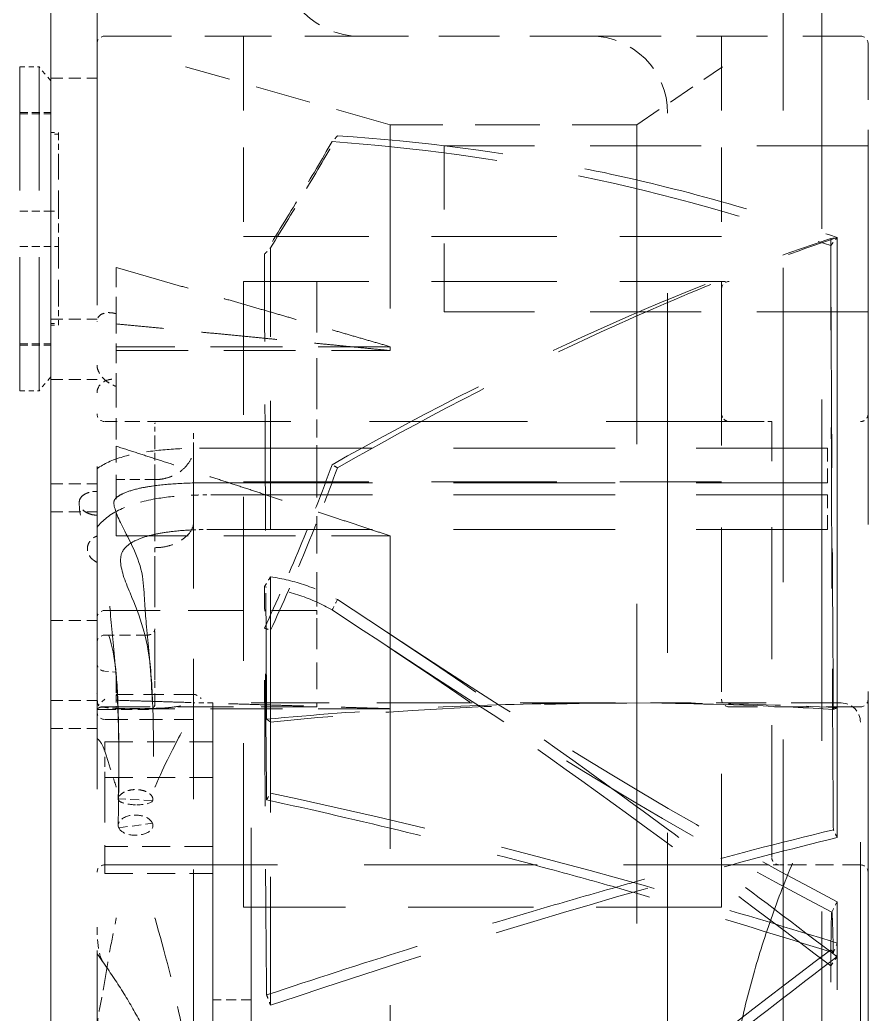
# Model space of a CAD drawing. Header units: millimetres. Extents: x 24 to 1656, y 24 to 1164.
# Drawn here: x 707.84 to 729.84, y 810.08 to 835.87 of the extents above; entities that cross this region are included whole.
import ezdxf

# ---------------------------------------------------------------- set-up
doc = ezdxf.new("R2010")
doc.units = ezdxf.units.MM
doc.header["$LTSCALE"] = 4
doc.linetypes.add('HIDDEN', pattern=[9.525, 6.35, -3.175])
doc.layers.add('가는파선_A3', color=7, linetype='HIDDEN', lineweight=13, true_color=0x008000)
doc.layers.add('굵은실선_A3', color=7, linetype='Continuous', lineweight=18)

msp = doc.modelspace()

# ---------------------------------------------------------------- linework, layer by layer
at = {"layer": '가는파선_A3', "ltscale": 0.329497}
msp.add_line((709.843, 887.053), (709.843, 723.853), dxfattribs=at)
at = {"layer": '가는파선_A3', "ltscale": 0.321094}
msp.add_line((727.643, 809.051), (727.643, 882.453), dxfattribs=at)
at = {"layer": '가는파선_A3', "ltscale": 0.348556}
msp.add_line((728.643, 839.303), (728.643, 772.903), dxfattribs=at)
at = {"layer": '가는파선_A3', "ltscale": 0.0681}
msp.add_line((710.043, 835.453), (716.643, 835.453), dxfattribs=at)
at = {"layer": '가는파선_A3', "ltscale": 0.07591}
for p, q in [((713.643, 835.453), (713.643, 830.251)), ((726.043, 835.453), (726.043, 830.251))]:
    msp.add_line(p, q, dxfattribs=at)
at = {"layer": '가는파선_A3', "ltscale": 0.0619}
msp.add_line((722.643, 835.453), (716.643, 835.453), dxfattribs=at)
at = {"layer": '가는파선_A3', "ltscale": 0.072233}
msp.add_line((722.643, 835.453), (729.643, 835.453), dxfattribs=at)
at = {"layer": '가는파선_A3', "ltscale": 0.06158}
msp.add_line((729.843, 831.453), (729.843, 835.253), dxfattribs=at)
at = {"layer": '가는파선_A3', "ltscale": 0.136245}
for p, q in [((707.843, 826.253), (707.843, 834.653)), ((708.343, 826.253), (708.343, 834.653))]:
    msp.add_line(p, q, dxfattribs=at)
at = {"layer": '가는파선_A3', "ltscale": 0.005067}
for p, q in [((707.843, 834.653), (708.343, 834.653)), ((707.843, 826.253), (708.343, 826.253))]:
    msp.add_line(p, q, dxfattribs=at)
at = {"layer": '가는파선_A3', "ltscale": 0.004742}
for p, q in [((708.643, 834.293), (708.343, 834.653)), ((708.643, 826.613), (708.343, 826.253))]:
    msp.add_line(p, q, dxfattribs=at)
at = {"layer": '가는파선_A3', "ltscale": 0.056841}
msp.add_line((717.443, 833.153), (712.141, 834.653), dxfattribs=at)
at = {"layer": '가는파선_A3', "ltscale": 0.027605}
msp.add_line((723.843, 833.153), (726.065, 834.653), dxfattribs=at)
at = {"layer": '가는파선_A3', "ltscale": 0.0123}
for p, q in [((708.643, 834.359), (709.843, 834.359)), ((708.643, 828.109), (709.843, 828.109)), ((708.643, 826.546), (709.843, 826.546)), ((708.643, 823.835), (709.843, 823.835)), ((708.643, 823.109), (709.843, 823.109)), ((708.643, 820.296), (709.843, 820.296)), ((708.643, 818.217), (709.843, 818.217)), ((708.643, 817.492), (709.843, 817.492))]:
    msp.add_line(p, q, dxfattribs=at)
at = {"layer": '가는파선_A3', "ltscale": 0.008167}
for p, q in [((707.843, 833.472), (708.643, 833.472)), ((707.843, 833.437), (708.643, 833.437)), ((707.843, 830.91), (708.643, 830.91)), ((707.843, 829.995), (708.643, 829.995)), ((707.843, 827.468), (708.643, 827.468)), ((707.843, 827.433), (708.643, 827.433))]:
    msp.add_line(p, q, dxfattribs=at)
at = {"layer": '가는파선_A3', "ltscale": 0.367454}
msp.add_line((724.643, 777.453), (724.643, 833.453), dxfattribs=at)
at = {"layer": '가는파선_A3', "ltscale": 0.187792}
msp.add_line((717.443, 833.153), (717.443, 827.396), dxfattribs=at)
at = {"layer": '가는파선_A3', "ltscale": 0.066033}
msp.add_line((723.843, 833.153), (717.443, 833.153), dxfattribs=at)
at = {"layer": '가는파선_A3', "ltscale": 0.326292}
msp.add_line((723.843, 833.153), (723.843, 777.753), dxfattribs=at)
at = {"layer": '가는파선_A3', "ltscale": 0.001967}
for p, q in [((708.643, 832.953), (708.843, 832.953)), ((708.843, 832.91), (708.643, 832.91)), ((708.643, 830.91), (708.843, 830.91)), ((708.843, 829.995), (708.643, 829.995)), ((726.043, 829.089), (726.243, 829.089)), ((708.643, 827.995), (708.843, 827.995)), ((708.643, 827.953), (708.843, 827.953))]:
    msp.add_line(p, q, dxfattribs=at)
at = {"layer": '가는파선_A3', "ltscale": 0.004654}
for p, q in [((708.843, 832.91), (708.843, 832.953)), ((708.843, 827.953), (708.843, 827.995))]:
    msp.add_line(p, q, dxfattribs=at)
at = {"layer": '가는파선_A3', "ltscale": 0.006104}
for p, q in [((708.843, 832.91), (708.843, 832.31)), ((708.843, 828.595), (708.843, 827.995))]:
    msp.add_line(p, q, dxfattribs=at)
at = {"layer": '가는파선_A3', "ltscale": 0.069696}
msp.add_line((718.843, 828.303), (718.843, 832.603), dxfattribs=at)
at = {"layer": '가는파선_A3', "ltscale": 0.113567}
for p, q in [((729.843, 832.603), (718.843, 832.603)), ((729.843, 828.303), (718.843, 828.303))]:
    msp.add_line(p, q, dxfattribs=at)
at = {"layer": '가는파선_A3', "ltscale": 0.022624}
for p, q in [((708.843, 832.31), (708.843, 830.91)), ((708.843, 829.995), (708.843, 828.595))]:
    msp.add_line(p, q, dxfattribs=at)
at = {"layer": '가는파선_A3', "ltscale": 0.341207}
msp.add_line((729.843, 831.453), (729.843, 779.453), dxfattribs=at)
at = {"layer": '가는파선_A3', "ltscale": 0.009408}
msp.add_line((708.843, 829.995), (708.843, 830.91), dxfattribs=at)
at = {"layer": '가는파선_A3', "ltscale": 0.128034}
for p, q in [((713.643, 830.251), (726.043, 830.251)), ((713.643, 829.089), (726.043, 829.089)), ((713.643, 823.887), (726.043, 823.887)), ((726.043, 812.856), (713.643, 812.856))]:
    msp.add_line(p, q, dxfattribs=at)
at = {"layer": '가는파선_A3', "ltscale": 0.003}
for p, q in [((728.875, 830.204), (729.04, 830.231)), ((728.875, 830.017), (729.04, 830.228)), ((728.875, 811.753), (729.04, 811.575)), ((728.875, 811.332), (729.04, 811.569))]:
    msp.add_line(p, q, dxfattribs=at)
at = {"layer": '가는파선_A3', "ltscale": 0.131213}
for p, q in [((714.343, 817.656), (714.343, 829.96)), ((714.343, 815.811), (714.343, 821.427)), ((714.343, 810.312), (714.343, 820.039))]:
    msp.add_line(p, q, dxfattribs=at)
at = {"layer": '가는파선_A3', "ltscale": 0.020058}
msp.add_line((710.343, 829.449), (710.343, 828.248), dxfattribs=at)
at = {"layer": '가는파선_A3', "ltscale": 0.167638}
for p, q in [((713.643, 812.856), (713.643, 829.089)), ((726.043, 829.089), (726.043, 812.856))]:
    msp.add_line(p, q, dxfattribs=at)
at = {"layer": '가는파선_A3', "ltscale": 0.052179}
msp.add_line((715.543, 829.089), (715.543, 825.511), dxfattribs=at)
at = {"layer": '가는파선_A3', "ltscale": 0.02019}
msp.add_line((710.343, 828.248), (710.343, 826.366), dxfattribs=at)
at = {"layer": '가는파선_A3', "ltscale": 0.073267}
for p, q in [((717.443, 827.396), (710.343, 827.396)), ((710.343, 827.295), (717.443, 827.295)), ((710.343, 822.488), (717.443, 822.488)), ((717.443, 818.005), (710.343, 818.005))]:
    msp.add_line(p, q, dxfattribs=at)
at = {"layer": '가는파선_A3', "ltscale": 0.001597}
msp.add_line((717.443, 827.396), (717.443, 827.295), dxfattribs=at)
at = {"layer": '가는파선_A3', "ltscale": 0.021731}
msp.add_line((710.343, 826.366), (710.343, 824.814), dxfattribs=at)
at = {"layer": '가는파선_A3', "ltscale": 0.0154}
msp.add_line((711.543, 825.453), (710.043, 825.453), dxfattribs=at)
at = {"layer": '가는파선_A3', "ltscale": 0.00493}
msp.add_line((711.343, 824.969), (711.343, 825.391), dxfattribs=at)
at = {"layer": '가는파선_A3', "ltscale": 0.1611}
msp.add_line((727.143, 825.453), (711.543, 825.453), dxfattribs=at)
at = {"layer": '가는파선_A3', "ltscale": 0.001523}
msp.add_line((715.543, 825.511), (715.543, 825.453), dxfattribs=at)
at = {"layer": '가는파선_A3', "ltscale": 0.016132}
msp.add_line((715.543, 825.453), (715.543, 824.453), dxfattribs=at)
at = {"layer": '가는파선_A3', "ltscale": 0.003698}
msp.add_line((727.343, 825.453), (727.143, 825.453), dxfattribs=at)
at = {"layer": '가는파선_A3', "ltscale": 0.134805}
msp.add_line((727.343, 814.153), (727.343, 825.453), dxfattribs=at)
at = {"layer": '가는파선_A3', "ltscale": 0.005767}
msp.add_line((712.343, 824.761), (712.343, 825.162), dxfattribs=at)
at = {"layer": '가는파선_A3', "ltscale": 0.024975}
msp.add_line((710.343, 822.488), (710.343, 824.814), dxfattribs=at)
at = {"layer": '가는파선_A3', "ltscale": 0.000264081}
msp.add_line((711.343, 824.969), (711.343, 824.934), dxfattribs=at)
at = {"layer": '가는파선_A3', "ltscale": 0.007696}
msp.add_line((711.343, 824.934), (711.343, 824.343), dxfattribs=at)
at = {"layer": '가는파선_A3', "ltscale": 0.14338}
msp.add_line((712.343, 824.761), (712.343, 811.45), dxfattribs=at)
at = {"layer": '가는파선_A3', "ltscale": 0.165234}
for p, q in [((712.793, 824.767), (728.793, 824.767)), ((712.793, 823.867), (728.793, 823.867)), ((712.793, 823.553), (728.793, 823.553)), ((712.793, 822.653), (728.793, 822.653))]:
    msp.add_line(p, q, dxfattribs=at)
at = {"layer": '가는파선_A3', "ltscale": 0.014508}
for p, q in [((728.793, 823.867), (728.793, 824.767)), ((728.793, 822.653), (728.793, 823.553))]:
    msp.add_line(p, q, dxfattribs=at)
at = {"layer": '가는파선_A3', "ltscale": 0.078388}
msp.add_line((711.343, 824.343), (711.343, 822.182), dxfattribs=at)
at = {"layer": '가는파선_A3', "ltscale": 0.038133}
msp.add_line((715.543, 824.453), (715.543, 820.753), dxfattribs=at)
at = {"layer": '가는파선_A3', "ltscale": 0.010233}
for p, q in [((711.343, 823.947), (710.343, 823.947)), ((711.343, 818.014), (710.343, 818.014)), ((710.043, 817.143), (710.043, 816.223)), ((713.843, 810.453), (712.843, 810.453))]:
    msp.add_line(p, q, dxfattribs=at)
at = {"layer": '가는파선_A3', "ltscale": 0.319602}
msp.add_line((717.443, 822.488), (717.443, 788.548), dxfattribs=at)
at = {"layer": '가는파선_A3', "ltscale": 0.00463}
msp.add_line((711.343, 822.182), (711.343, 821.899), dxfattribs=at)
at = {"layer": '가는파선_A3', "ltscale": 0.049576}
msp.add_line((711.343, 821.899), (711.343, 818.724), dxfattribs=at)
at = {"layer": '가는파선_A3', "ltscale": 0.003146}
msp.add_line((715.543, 820.753), (715.543, 820.553), dxfattribs=at)
at = {"layer": '가는파선_A3', "ltscale": 0.056733}
for p, q in [((710.043, 820.553), (715.543, 820.553)), ((715.543, 818.053), (710.043, 818.053))]:
    msp.add_line(p, q, dxfattribs=at)
at = {"layer": '가는파선_A3', "ltscale": 0.00438}
msp.add_line((715.543, 820.24), (715.543, 820.553), dxfattribs=at)
at = {"layer": '가는파선_A3', "ltscale": 0.027236}
msp.add_line((715.543, 820.24), (715.543, 818.053), dxfattribs=at)
at = {"layer": '가는파선_A3', "ltscale": 0.011267}
for p, q in [((711.143, 819.914), (710.043, 819.914)), ((710.043, 817.986), (711.143, 817.986))]:
    msp.add_line(p, q, dxfattribs=at)
at = {"layer": '가는파선_A3'}
msp.add_line((710.027, 818.982), (710.027, 818.982), dxfattribs=at)
at = {"layer": '가는파선_A3', "ltscale": 0.003301}
msp.add_line((710.343, 818.956), (710.027, 818.982), dxfattribs=at)
at = {"layer": '가는파선_A3', "ltscale": 0.000543379}
msp.add_line((710.343, 818.956), (710.343, 818.947), dxfattribs=at)
at = {"layer": '가는파선_A3', "ltscale": 0.020936}
msp.add_line((710.343, 818.947), (710.343, 818.368), dxfattribs=at)
at = {"layer": '가는파선_A3', "ltscale": 0.011512}
msp.add_line((711.343, 818.109), (711.343, 818.724), dxfattribs=at)
at = {"layer": '가는파선_A3', "ltscale": 0.020804}
msp.add_line((712.366, 818.376), (710.343, 818.376), dxfattribs=at)
at = {"layer": '가는파선_A3', "ltscale": 0.001556}
msp.add_line((710.343, 818.269), (710.343, 818.368), dxfattribs=at)
at = {"layer": '가는파선_A3', "ltscale": 0.002706}
msp.add_line((710.043, 818.253), (709.87, 818.08), dxfattribs=at)
at = {"layer": '가는파선_A3', "ltscale": 0.002957}
msp.add_line((710.343, 818.269), (710.343, 818.005), dxfattribs=at)
at = {"layer": '가는파선_A3', "ltscale": 0.005134}
msp.add_line((712.843, 818.153), (712.336, 818.153), dxfattribs=at)
at = {"layer": '가는파선_A3', "ltscale": 0.349066}
for p, q in [((712.843, 818.153), (712.843, 792.753)), ((713.843, 792.753), (713.843, 818.153))]:
    msp.add_line(p, q, dxfattribs=at)
at = {"layer": '가는파선_A3', "ltscale": 0.097567}
msp.add_line((723.295, 818.153), (713.843, 818.153), dxfattribs=at)
at = {"layer": '가는파선_A3', "ltscale": 0.05101}
msp.add_line((729.143, 818.153), (724.197, 818.153), dxfattribs=at)
at = {"layer": '가는파선_A3', "ltscale": 0.035033}
msp.add_line((729.643, 818.053), (726.243, 818.053), dxfattribs=at)
at = {"layer": '가는파선_A3', "ltscale": 0.023667}
msp.add_line((710.043, 817.727), (712.343, 817.727), dxfattribs=at)
at = {"layer": '가는파선_A3', "ltscale": 0.335323}
msp.add_line((729.643, 793.253), (729.643, 817.653), dxfattribs=at)
at = {"layer": '가는파선_A3', "ltscale": 0.028833}
for p, q in [((710.043, 817.143), (712.843, 817.143)), ((710.043, 816.223), (712.843, 816.223)), ((712.843, 814.433), (710.043, 814.433)), ((710.043, 813.726), (712.843, 813.726))]:
    msp.add_line(p, q, dxfattribs=at)
at = {"layer": '가는파선_A3', "ltscale": 0.046038}
msp.add_line((710.043, 816.223), (710.043, 813.726), dxfattribs=at)
at = {"layer": '가는파선_A3', "ltscale": 0.0092}
for p, q in [((711.291, 815.623), (710.395, 815.667)), ((710.406, 814.913), (711.28, 815.035))]:
    msp.add_line(p, q, dxfattribs=at)
at = {"layer": '가는파선_A3', "ltscale": 0.1766}
msp.add_line((710.043, 813.953), (727.143, 813.953), dxfattribs=at)
at = {"layer": '가는파선_A3', "ltscale": 0.006532}
msp.add_line((727.543, 813.953), (727.143, 813.953), dxfattribs=at)
at = {"layer": '가는파선_A3', "ltscale": 0.003914}
msp.add_line((727.861, 813.953), (727.543, 813.953), dxfattribs=at)
at = {"layer": '가는파선_A3', "ltscale": 0.018316}
msp.add_line((729.643, 813.953), (727.861, 813.953), dxfattribs=at)
at = {"layer": '가는파선_A3', "ltscale": 0.084723}
msp.add_line((712.343, 811.45), (712.343, 803.835), dxfattribs=at)
at = {"layer": '가는파선_A3', "ltscale": 0.032363}
for centre, start, end in [((716.643, 837.453), 180, 270), ((722.643, 833.453), 0, 90)]:
    msp.add_arc(centre, 2, start, end, dxfattribs=at)
at = {"layer": '가는파선_A3', "ltscale": 0.003146}
for centre, start, end in [((710.043, 835.253), 90, 180), ((729.643, 835.253), 0, 90), ((710.043, 825.653), 180, 270), ((710.043, 820.353), 90, 180), ((710.043, 819.714), 90, 180), ((726.243, 818.253), 180, 270), ((729.643, 818.253), 270, 0), ((710.043, 817.927), 180, 270), ((710.043, 813.753), 90, 180), ((729.643, 813.753), 0, 90)]:
    msp.add_arc(centre, 0.2, start, end, dxfattribs=at)
at = {"layer": '가는파선_A3', "ltscale": 0.003848}
msp.add_arc((726.243, 828.889), 0.2, 90, 180, dxfattribs=at)
at = {"layer": '가는파선_A3', "ltscale": 0.002087}
for start, end in [(180, 225), (225, 270)]:
    msp.add_arc((726.243, 825.653), 0.2, start, end, dxfattribs=at)
at = {"layer": '가는파선_A3', "ltscale": 0.008016}
msp.add_arc((729.143, 817.653), 0.5, 0, 90, dxfattribs=at)
at = {"layer": '가는파선_A3', "ltscale": 0.003465}
msp.add_ellipse((710.043, 818.408), major_axis=(0, -0.65), ratio=0.30779, start_param=4.712389, end_param=5.242004, dxfattribs=at)
at = {"layer": '가는파선_A3', "ltscale": 0.000313318}
msp.add_ellipse((712.543, 818.356), major_axis=(0.2, 0), ratio=0.290327, start_param=2.945552, end_param=3.141633, dxfattribs=at)
at = {"layer": '가는파선_A3', "ltscale": 0.108177}
msp.add_ellipse((719.855, 805.453), major_axis=(35.233, 1.793), ratio=0.35685, start_param=1.429121, end_param=1.709713, dxfattribs=at)
at = {"layer": '가는파선_A3', "ltscale": 0.003079}
for centre, major_axis, ratio, start_param, end_param in [((726.362, 804.679), (3.55, 13.437), 0.283573, 0.209958, 0.232096), ((726.362, 804.169), (-1.031, 13.86), 0.368335, 5.543767, 5.565905), ((726.362, 805.772), (-5.205, -12.887), 0.014726, 2.05236, 2.074498)]:
    msp.add_ellipse(centre, major_axis=major_axis, ratio=ratio, start_param=start_param, end_param=end_param, dxfattribs=at)
at = {"layer": '가는파선_A3', "ltscale": 0.007962}
msp.add_ellipse((710.843, 815.645), major_axis=(-0.45, 0.012), ratio=0.29502, start_param=6.206445, end_param=7.940228, dxfattribs=at)
at = {"layer": '가는파선_A3', "ltscale": 0.006446}
msp.add_ellipse((710.843, 815.645), major_axis=(0.45, -0.012), ratio=0.29502, start_param=4.798635, end_param=6.206445, dxfattribs=at)
at = {"layer": '가는파선_A3', "ltscale": 0.008539}
msp.add_ellipse((710.843, 814.974), major_axis=(0.45, -0.008), ratio=0.60382, start_param=0.255155, end_param=2.112935, dxfattribs=at)
at = {"layer": '가는파선_A3', "ltscale": 0.00587}
msp.add_ellipse((710.843, 814.974), major_axis=(-0.45, 0.008), ratio=0.60382, start_param=5.254527, end_param=6.53834, dxfattribs=at)
at = {"layer": '가는파선_A3', "ltscale": 0.005876}
msp.add_ellipse((710.843, 814.974), major_axis=(0.45, 0), ratio=0.560128, start_param=5.244872, end_param=6.528968, dxfattribs=at)
at = {"layer": '가는파선_A3', "ltscale": 0.008545}
msp.add_ellipse((710.843, 814.974), major_axis=(0.45, 0), ratio=0.560054, start_param=3.387583, end_param=5.245464, dxfattribs=at)
at = {"layer": '가는파선_A3', "ltscale": 0.047195}
for points in [[(714.343, 829.96), (714.66, 830.469), (714.962, 830.965), (715.25, 831.449), (715.541, 831.936), (715.816, 832.408), (716.079, 832.865)], [(714.343, 820.039), (714.66, 820.722), (714.962, 821.414), (715.25, 822.115), (715.541, 822.821), (715.816, 823.535), (716.079, 824.254)], [(714.343, 821.427), (714.66, 821.378), (714.962, 821.305), (715.25, 821.207), (715.541, 821.108), (715.816, 820.984), (716.079, 820.834)]]:
    msp.add_open_spline(points, degree=3, knots=[0, 0, 0, 0, 0.2280885, 0.2280885, 0.2280885, 0.4577757, 0.4577757, 0.4577757, 0.4577757], dxfattribs=at)
at = {"layer": '가는파선_A3', "ltscale": 0.003022}
for points in [[(716.079, 832.865), (716.033, 832.815), (715.987, 832.765), (715.941, 832.715)], [(716.079, 824.254), (716.033, 824.281), (715.987, 824.308), (715.941, 824.334)], [(716.079, 820.834), (716.033, 820.745), (715.987, 820.656), (715.941, 820.566)]]:
    msp.add_open_spline(points, degree=3, dxfattribs=at)
at = {"layer": '가는파선_A3', "ltscale": 0.170054}
for points in [[(716.079, 832.865), (718.239, 832.73), (720.415, 832.44), (723.674, 831.773), (724.743, 831.515), (726.883, 830.925), (727.962, 830.593), (729.04, 830.228)], [(716.079, 824.254), (718.239, 825.491), (720.415, 826.619), (723.674, 828.128), (724.743, 828.595), (726.883, 829.464), (727.962, 829.865), (729.04, 830.231)], [(716.079, 820.834), (718.239, 819.428), (720.415, 817.939), (723.674, 815.598), (724.743, 814.81), (726.883, 813.206), (727.962, 812.39), (729.04, 811.569)], [(716.079, 801.485), (718.239, 803.163), (720.415, 804.859), (723.674, 807.408), (724.743, 808.248), (726.883, 809.921), (727.962, 810.754), (729.04, 811.575)]]:
    msp.add_open_spline(points, degree=3, knots=[0.000005, 0.000005, 0.000005, 0.000005, 0.823988, 0.823988, 1.234515, 1.234515, 1.647972, 1.647972, 1.647972, 1.647972], dxfattribs=at)
at = {"layer": '가는파선_A3', "ltscale": 0.047498}
for points in [[(715.941, 832.715), (715.676, 832.257), (715.397, 831.782), (715.103, 831.293), (714.812, 830.807), (714.506, 830.308), (714.185, 829.796)], [(715.941, 824.334), (715.676, 823.612), (715.397, 822.894), (715.103, 822.185), (714.812, 821.479), (714.506, 820.782), (714.185, 820.095)], [(715.941, 820.566), (715.676, 820.718), (715.397, 820.844), (715.103, 820.943), (714.812, 821.043), (714.506, 821.117), (714.185, 821.165)]]:
    msp.add_open_spline(points, degree=3, knots=[-0.4606534, -0.4606534, -0.4606534, -0.4606534, -0.2296448, -0.2296448, -0.2296448, 0, 0, 0, 0], dxfattribs=at)
at = {"layer": '가는파선_A3', "ltscale": 0.169382}
for points in [[(715.941, 832.715), (718.09, 832.566), (720.254, 832.266), (724.586, 831.359), (726.714, 830.758), (728.875, 830.017)], [(715.941, 824.334), (718.09, 825.549), (720.254, 826.655), (724.586, 828.631), (726.714, 829.487), (728.875, 830.204)], [(715.941, 820.566), (718.09, 819.167), (720.254, 817.686), (724.586, 814.579), (726.714, 812.973), (728.875, 811.332)], [(715.941, 801.736), (718.09, 803.399), (720.254, 805.078), (724.586, 808.449), (726.714, 810.118), (728.875, 811.753)]]:
    msp.add_open_spline(points, degree=3, knots=[0.000005, 0.000005, 0.000005, 0.000005, 0.818078, 0.818078, 1.636149, 1.636149, 1.636149, 1.636149], dxfattribs=at)
at = {"layer": '가는파선_A3', "ltscale": 0.16675}
for points, knots in [([(729.04, 814.665), (729.04, 815.107), (729.04, 815.556), (729.04, 816.467), (729.04, 816.929), (729.04, 818.329), (729.04, 819.283), (729.04, 820.898), (729.04, 821.548), (729.04, 823.543), (729.04, 824.901), (729.04, 826.934), (729.04, 827.602), (729.04, 828.925), (729.04, 829.579), (729.04, 830.231)], [-1.61343, -1.61343, -1.61343, -1.61343, -1.461593, -1.461593, -1.309712, -1.309712, -1.006941, -1.006941, -0.806715, -0.806715, -0.397022, -0.397022, -0.196668, -0.196668, 0, 0, 0, 0]), ([(729.04, 818.031), (729.04, 818.501), (729.04, 818.965), (729.04, 819.88), (729.04, 820.332), (729.04, 821.662), (729.04, 822.519), (729.04, 823.887), (729.04, 824.416), (729.04, 825.979), (729.04, 826.957), (729.04, 828.295), (729.04, 828.715), (729.04, 829.505), (729.04, 829.877), (729.04, 830.228)], [-1.61343, -1.61343, -1.61343, -1.61343, -1.461592, -1.461592, -1.309712, -1.309712, -1.006941, -1.006941, -0.806714, -0.806714, -0.397022, -0.397022, -0.196668, -0.196668, 0, 0, 0, 0]), ([(729.04, 811.925), (729.04, 812.069), (729.04, 812.199), (729.04, 812.43), (729.04, 812.531), (729.04, 812.789), (729.04, 812.903), (729.04, 812.994), (729.04, 813.005), (729.04, 812.959), (729.04, 812.82), (729.04, 812.456), (729.04, 812.311), (729.04, 811.974), (729.04, 811.783), (729.04, 811.569)], [-1.61343, -1.61343, -1.61343, -1.61343, -1.461593, -1.461593, -1.309712, -1.309712, -1.006941, -1.006941, -0.806715, -0.806715, -0.397022, -0.397022, -0.196668, -0.196668, 0, 0, 0, 0])]:
    msp.add_open_spline(points, degree=3, knots=knots, dxfattribs=at)
at = {"layer": '가는파선_A3', "ltscale": 0.003054}
for points in [[(714.185, 829.796), (714.211, 829.823), (714.238, 829.85), (714.29, 829.905), (714.317, 829.932), (714.343, 829.96)], [(714.185, 821.165), (714.211, 821.209), (714.238, 821.252), (714.29, 821.339), (714.317, 821.383), (714.343, 821.426)], [(714.185, 820.095), (714.211, 820.086), (714.238, 820.077), (714.29, 820.058), (714.317, 820.048), (714.343, 820.039)]]:
    msp.add_open_spline(points, degree=3, knots=[0.00003382, 0.00003382, 0.00003382, 0.00003382, 0.01529018, 0.01529018, 0.03056016, 0.03056016, 0.03056016, 0.03056016], dxfattribs=at)
at = {"layer": '가는파선_A3', "ltscale": 0.164347}
for points, knots in [([(728.941, 814.863), (728.938, 815.299), (728.935, 815.741), (728.929, 816.64), (728.926, 817.095), (728.918, 818.477), (728.913, 819.418), (728.905, 821.01), (728.902, 821.651), (728.897, 822.96), (728.894, 823.628), (728.89, 824.798), (728.888, 825.299), (728.884, 826.542), (728.882, 827.285), (728.878, 828.753), (728.876, 829.48), (728.875, 830.204)], [-1.587343, -1.587343, -1.587343, -1.587343, -1.438172, -1.438172, -1.288946, -1.288946, -0.99092, -0.99092, -0.79367, -0.79367, -0.591074, -0.591074, -0.440749, -0.440749, -0.218193, -0.218193, 0, 0, 0, 0]), ([(728.941, 817.988), (728.938, 818.451), (728.935, 818.908), (728.929, 819.811), (728.926, 820.256), (728.918, 821.569), (728.913, 822.414), (728.905, 823.763), (728.902, 824.286), (728.897, 825.312), (728.894, 825.815), (728.89, 826.657), (728.888, 827.006), (728.884, 827.844), (728.882, 828.32), (728.878, 829.21), (728.876, 829.627), (728.875, 830.017)], [-1.587343, -1.587343, -1.587343, -1.587343, -1.438172, -1.438172, -1.288946, -1.288946, -0.99092, -0.99092, -0.79367, -0.79367, -0.591074, -0.591074, -0.440749, -0.440749, -0.218193, -0.218193, 0, 0, 0, 0]), ([(728.941, 811.673), (728.938, 811.815), (728.935, 811.943), (728.929, 812.17), (728.926, 812.27), (728.918, 812.525), (728.913, 812.637), (728.905, 812.728), (728.902, 812.739), (728.897, 812.709), (728.894, 812.668), (728.89, 812.549), (728.888, 812.483), (728.884, 812.285), (728.882, 812.135), (728.878, 811.777), (728.876, 811.569), (728.875, 811.332)], [-1.587342, -1.587342, -1.587342, -1.587342, -1.438172, -1.438172, -1.288946, -1.288946, -0.990921, -0.990921, -0.793671, -0.793671, -0.591074, -0.591074, -0.440749, -0.440749, -0.218193, -0.218193, 0, 0, 0, 0]), ([(728.941, 804.652), (728.938, 804.732), (728.935, 804.827), (728.929, 805.044), (728.926, 805.167), (728.918, 805.578), (728.913, 805.906), (728.905, 806.542), (728.902, 806.818), (728.897, 807.425), (728.894, 807.756), (728.89, 808.372), (728.888, 808.647), (728.884, 809.359), (728.882, 809.81), (728.878, 810.751), (728.876, 811.241), (728.875, 811.753)], [-1.587343, -1.587343, -1.587343, -1.587343, -1.438172, -1.438172, -1.288946, -1.288946, -0.99092, -0.99092, -0.79367, -0.79367, -0.591074, -0.591074, -0.440749, -0.440749, -0.218193, -0.218193, 0, 0, 0, 0])]:
    msp.add_open_spline(points, degree=3, knots=knots, dxfattribs=at)
at = {"layer": '가는파선_A3', "ltscale": 0.128561}
for points in [[(714.243, 817.733), (714.24, 818.159), (714.237, 818.586), (714.234, 819.012), (714.234, 819.11), (714.233, 819.208), (714.233, 819.306), (714.231, 819.635), (714.229, 819.964), (714.227, 820.292), (714.225, 820.715), (714.222, 821.138), (714.22, 821.559), (714.22, 821.614), (714.22, 821.668), (714.219, 821.722), (714.217, 822.145), (714.215, 822.566), (714.213, 822.985), (714.211, 823.297), (714.21, 823.608), (714.208, 823.918), (714.206, 824.315), (714.205, 824.71), (714.203, 825.103), (714.202, 825.303), (714.201, 825.503), (714.2, 825.702), (714.199, 825.919), (714.198, 826.136), (714.198, 826.352), (714.197, 826.526), (714.196, 826.699), (714.195, 826.872), (714.194, 827.253), (714.192, 827.631), (714.191, 828.006), (714.19, 828.371), (714.189, 828.732), (714.187, 829.09), (714.187, 829.205), (714.187, 829.319), (714.186, 829.433), (714.186, 829.554), (714.185, 829.675), (714.185, 829.796)], [(714.243, 815.64), (714.24, 815.917), (714.237, 816.186), (714.234, 816.446), (714.234, 816.506), (714.233, 816.565), (714.233, 816.624), (714.231, 816.822), (714.229, 817.015), (714.227, 817.203), (714.225, 817.445), (714.222, 817.678), (714.22, 817.903), (714.22, 817.932), (714.22, 817.961), (714.219, 817.989), (714.217, 818.212), (714.215, 818.426), (714.213, 818.631), (714.211, 818.783), (714.21, 818.93), (714.208, 819.072), (714.206, 819.254), (714.205, 819.428), (714.203, 819.592), (714.202, 819.676), (714.201, 819.758), (714.2, 819.837), (714.199, 819.924), (714.198, 820.008), (714.198, 820.089), (714.197, 820.155), (714.196, 820.218), (714.195, 820.28), (714.194, 820.416), (714.192, 820.544), (714.191, 820.662), (714.19, 820.777), (714.189, 820.884), (714.187, 820.982), (714.187, 821.014), (714.187, 821.044), (714.186, 821.074), (714.186, 821.105), (714.185, 821.136), (714.185, 821.165)], [(714.243, 810.579), (714.24, 810.834), (714.237, 811.097), (714.234, 811.368), (714.234, 811.43), (714.233, 811.493), (714.233, 811.556), (714.231, 811.768), (714.229, 811.985), (714.227, 812.207), (714.225, 812.493), (714.222, 812.786), (714.22, 813.087), (714.22, 813.126), (714.22, 813.165), (714.219, 813.204), (714.217, 813.508), (714.215, 813.819), (714.213, 814.137), (714.211, 814.374), (714.21, 814.615), (714.208, 814.859), (714.206, 815.172), (714.205, 815.492), (714.203, 815.817), (714.202, 815.982), (714.201, 816.15), (714.2, 816.318), (714.199, 816.503), (714.198, 816.689), (714.198, 816.877), (714.197, 817.029), (714.196, 817.181), (714.195, 817.335), (714.194, 817.674), (714.192, 818.018), (714.191, 818.367), (714.19, 818.706), (714.189, 819.05), (714.187, 819.399), (714.187, 819.51), (714.187, 819.622), (714.186, 819.735), (714.186, 819.855), (714.185, 819.975), (714.185, 820.095)]]:
    msp.add_open_spline(points, degree=3, knots=[0, 0, 0, 0, 0.102801, 0.102801, 0.102801, 0.126379, 0.126379, 0.126379, 0.205728, 0.205728, 0.205728, 0.307942, 0.307942, 0.307942, 0.321123, 0.321123, 0.321123, 0.423691, 0.423691, 0.423691, 0.5, 0.5, 0.5, 0.597791, 0.597791, 0.597791, 0.647652, 0.647652, 0.647652, 0.702196, 0.702196, 0.702196, 0.746152, 0.746152, 0.746152, 0.843098, 0.843098, 0.843098, 0.937528, 0.937528, 0.937528, 0.967779, 0.967779, 0.967779, 1, 1, 1, 1], dxfattribs=at)
at = {"layer": '가는파선_A3', "ltscale": 0.076533}
for points, weights in [([(710.343, 829.449), (714.034, 828.387), (717.443, 827.396)], [1.00032215981, 1.00098146122, 1.00024688164]), ([(710.343, 818.224), (714.034, 818.111), (717.443, 818.005)], [1.00032215902, 1.00098146078, 1.00024688153])]:
    msp.add_rational_spline(points, weights, degree=2, dxfattribs=at)
at = {"layer": '가는파선_A3', "ltscale": 0.008249}
msp.add_open_spline([(710.343, 828.248), (710.324, 828.254), (710.306, 828.259), (710.287, 828.263), (710.226, 828.276), (710.16, 828.282), (710.043, 828.271), (709.991, 828.255), (709.91, 828.207), (709.879, 828.173), (709.849, 828.104), (709.843, 828.074), (709.843, 828.043)], degree=3, knots=[0.31733555, 0.31733555, 0.31733555, 0.31733555, 0.32304745, 0.32304745, 0.32304745, 0.34220632, 0.34220632, 0.36136519, 0.36136519, 0.38139821, 0.38139821, 0.39512989, 0.39512989, 0.39512989, 0.39512989], dxfattribs=at)
at = {"layer": '가는파선_A3', "ltscale": 0.077434}
for points, weights in [([(717.443, 827.295), (714.074, 827.628), (710.343, 827.986)], [1.00032059662, 1.00125968925, 1.00040901129]), ([(717.443, 822.488), (714.074, 823.61), (710.343, 824.814)], [1.0003206302, 1.00125983531, 1.0004092696])]:
    msp.add_rational_spline(points, weights, degree=2, dxfattribs=at)
at = {"layer": '가는파선_A3', "ltscale": 0.009158}
for points in [[(709.843, 826.918), (709.843, 826.9), (709.844, 826.883), (709.856, 826.813), (709.877, 826.756), (709.944, 826.643), (709.989, 826.589), (710.087, 826.499), (710.145, 826.456), (710.253, 826.399), (710.298, 826.38), (710.343, 826.366)], [(709.843, 826.195), (709.843, 826.213), (709.844, 826.231), (709.856, 826.298), (709.877, 826.349), (709.944, 826.436), (709.989, 826.472), (710.087, 826.523), (710.145, 826.542), (710.253, 826.556), (710.298, 826.557), (710.343, 826.553)]]:
    msp.add_open_spline(points, degree=3, knots=[0.07208224, 0.07208224, 0.07208224, 0.07208224, 0.0793322, 0.0793322, 0.10129348, 0.10129348, 0.12325475, 0.12325475, 0.14396458, 0.14396458, 0.15775775, 0.15775775, 0.15775775, 0.15775775], dxfattribs=at)
at = {"layer": '가는파선_A3', "ltscale": 0.003533}
msp.add_open_spline([(729.643, 825.453), (729.644, 825.453), (729.645, 825.453), (729.671, 825.453), (729.696, 825.458), (729.732, 825.473), (729.744, 825.479), (729.766, 825.495), (729.777, 825.504), (729.795, 825.522), (729.804, 825.533), (729.818, 825.556), (729.824, 825.568), (729.839, 825.603), (729.843, 825.629), (729.843, 825.653)], degree=3, knots=[-0.08759258, -0.08759258, -0.08759258, -0.08759258, -0.08719995, -0.08719995, -0.07816857, -0.07816857, -0.07426538, -0.07426538, -0.0703622, -0.0703622, -0.0665318, -0.0665318, -0.06270139, -0.06270139, -0.05390659, -0.05390659, -0.05390659, -0.05390659], dxfattribs=at)
at = {"layer": '가는파선_A3', "ltscale": 0.003303}
msp.add_open_spline([(711.543, 825.453), (711.53, 825.453), (711.517, 825.453), (711.491, 825.453), (711.478, 825.452), (711.442, 825.451), (711.42, 825.45), (711.383, 825.442), (711.368, 825.436), (711.349, 825.419), (711.344, 825.408), (711.343, 825.394), (711.343, 825.393), (711.343, 825.391)], degree=3, knots=[-0.12689035, -0.12689035, -0.12689035, -0.12689035, -0.12291019, -0.12291019, -0.11884002, -0.11884002, -0.11056428, -0.11056428, -0.1025646, -0.1025646, -0.09551543, -0.09551543, -0.09467342, -0.09467342, -0.09467342, -0.09467342], dxfattribs=at)
at = {"layer": '가는파선_A3', "ltscale": 0.036075}
msp.add_open_spline([(709.843, 824.228), (710.018, 824.358), (710.245, 824.462), (710.76, 824.61), (711.045, 824.662), (711.621, 824.728), (711.915, 824.747), (712.402, 824.764), (712.598, 824.767), (712.793, 824.767)], degree=3, knots=[0, 0, 0, 0, 0.1061677, 0.1061677, 0.2015924, 0.2015924, 0.2902387, 0.2902387, 0.3487893, 0.3487893, 0.3487893, 0.3487893], dxfattribs=at)
at = {"layer": '가는파선_A3', "ltscale": 0.018258}
msp.add_open_spline([(711.343, 823.947), (711.349, 823.947), (711.354, 823.947), (711.376, 823.948), (711.393, 823.948), (711.46, 823.952), (711.51, 823.958), (711.645, 823.983), (711.727, 824.01), (711.883, 824.078), (711.957, 824.122), (712.093, 824.227), (712.155, 824.291), (712.259, 824.433), (712.298, 824.515), (712.336, 824.651), (712.343, 824.706), (712.343, 824.761)], degree=3, knots=[0, 0, 0, 0, 0.0016751, 0.0016751, 0.0067024, 0.0067024, 0.0218411, 0.0218411, 0.0484958, 0.0484958, 0.0773328, 0.0773328, 0.1107535, 0.1107535, 0.1499662, 0.1499662, 0.1771799, 0.1771799, 0.1771799, 0.1771799], dxfattribs=at)
at = {"layer": '가는파선_A3', "ltscale": 0.313206}
msp.add_open_spline([(712.793, 823.867), (712.507, 823.867), (712.219, 823.86), (711.711, 823.831), (711.484, 823.81), (711.151, 823.762), (711.033, 823.741), (710.774, 823.682), (710.644, 823.64), (710.469, 823.565), (710.412, 823.53), (710.335, 823.472), (710.317, 823.449), (710.287, 823.404), (710.282, 823.385), (710.282, 823.22), (710.384, 822.954), (710.716, 822.315), (710.984, 821.829), (711.084, 820.852), (711.083, 820.583), (711.164, 819.776), (711.214, 819.299), (711.272, 818.327), (711.289, 817.967), (711.304, 817.288), (711.308, 817.022), (711.308, 816.404), (711.304, 816.036), (711.293, 815.643)], degree=3, knots=[0, 0, 0, 0, 0.085697, 0.085697, 0.155812, 0.155812, 0.197675, 0.197675, 0.257665, 0.257665, 0.309074, 0.309074, 0.367604, 0.367604, 0.472752, 0.472752, 0.745778, 0.745778, 1.105506, 1.105506, 1.493016, 1.493016, 1.933706, 1.933706, 2.144637, 2.144637, 2.259022, 2.259022, 2.382306, 2.382306, 2.382306, 2.382306], dxfattribs=at)
at = {"layer": '가는파선_A3', "ltscale": 0.015931}
msp.add_open_spline([(709.843, 823.026), (709.792, 823.025), (709.742, 823.032), (709.643, 823.058), (709.596, 823.078), (709.506, 823.132), (709.467, 823.168), (709.404, 823.251), (709.386, 823.299), (709.38, 823.393), (709.393, 823.438), (709.449, 823.52), (709.493, 823.554), (709.574, 823.594), (709.606, 823.606), (709.669, 823.624), (709.699, 823.63), (709.731, 823.634)], degree=3, knots=[-0.1426065, -0.1426065, -0.1426065, -0.1426065, -0.1288684, -0.1288684, -0.1138948, -0.1138948, -0.095518, -0.095518, -0.0730853, -0.0730853, -0.0489765, -0.0489765, -0.0236358, -0.0236358, -0.0102542, -0.0102542, -0.000001, -0.000001, -0.000001, -0.000001], dxfattribs=at)
at = {"layer": '가는파선_A3', "ltscale": 0.001086}
msp.add_open_spline([(709.731, 823.634), (709.749, 823.637), (709.768, 823.639), (709.805, 823.641), (709.824, 823.642), (709.843, 823.642)], degree=3, knots=[-0.01149857, -0.01149857, -0.01149857, -0.01149857, -0.00565953, -0.00565953, -0.000001, -0.000001, -0.000001, -0.000001], dxfattribs=at)
at = {"layer": '가는파선_A3', "ltscale": 0.034805}
msp.add_open_spline([(709.843, 822.712), (709.984, 822.89), (710.188, 823.051), (710.684, 823.289), (710.977, 823.378), (711.556, 823.485), (711.837, 823.516), (712.206, 823.539), (712.292, 823.543), (712.379, 823.546)], degree=3, knots=[0, 0, 0, 0, 0.117575, 0.117575, 0.224031, 0.224031, 0.3101768, 0.3101768, 0.3361535, 0.3361535, 0.3361535, 0.3361535], dxfattribs=at)
at = {"layer": '가는파선_A3', "ltscale": 0.004188}
msp.add_open_spline([(712.379, 823.546), (712.516, 823.55), (712.655, 823.553), (712.793, 823.553)], degree=3, dxfattribs=at)
at = {"layer": '가는파선_A3', "ltscale": 0.197658}
msp.add_open_spline([(710.393, 815.657), (710.401, 815.934), (710.405, 816.198), (710.409, 816.707), (710.408, 816.951), (710.401, 817.486), (710.393, 817.759), (710.368, 818.407), (710.347, 818.737), (710.281, 819.612), (710.23, 820.044), (710.15, 820.915), (710.192, 821.327), (709.88, 821.987), (709.742, 822.225), (709.497, 822.736), (709.375, 823.016), (709.383, 823.363)], degree=3, knots=[0, 0, 0, 0, 0.0869, 0.0869, 0.183989, 0.183989, 0.322652, 0.322652, 0.553367, 0.553367, 1.011991, 1.011991, 1.459803, 1.459803, 1.685219, 1.685219, 1.911804, 1.911804, 1.911804, 1.911804], dxfattribs=at)
at = {"layer": '가는파선_A3', "ltscale": 0.021243}
msp.add_open_spline([(712.343, 822.803), (712.343, 822.79), (712.342, 822.776), (712.328, 822.7), (712.294, 822.619), (712.171, 822.484), (712.119, 822.436), (711.987, 822.345), (711.906, 822.302), (711.754, 822.244), (711.676, 822.22), (711.511, 822.189), (711.424, 822.182), (711.343, 822.182)], degree=3, knots=[-0.6009265, -0.6009265, -0.6009265, -0.6009265, -0.5834629, -0.5834629, -0.5116701, -0.5116701, -0.4798429, -0.4798429, -0.4480157, -0.4480157, -0.4237181, -0.4237181, -0.3994205, -0.3994205, -0.3994205, -0.3994205], dxfattribs=at)
at = {"layer": '가는파선_A3', "ltscale": 0.010471}
msp.add_open_spline([(709.843, 821.804), (709.788, 821.828), (709.739, 821.862), (709.7, 821.902), (709.66, 821.942), (709.63, 821.989), (709.612, 822.038), (709.595, 822.086), (709.589, 822.137), (709.594, 822.186), (709.6, 822.233), (709.615, 822.279), (709.641, 822.321), (709.665, 822.36), (709.697, 822.395), (709.736, 822.425), (709.768, 822.449), (709.804, 822.469), (709.843, 822.484)], degree=3, knots=[0, 0, 0, 0, 0.0187367, 0.0187367, 0.0187367, 0.0377394, 0.0377394, 0.0377394, 0.0560707, 0.0560707, 0.0560707, 0.0733826, 0.0733826, 0.0733826, 0.0895009, 0.0895009, 0.0895009, 0.1025553, 0.1025553, 0.1025553, 0.1025553], dxfattribs=at)
at = {"layer": '가는파선_A3', "ltscale": 0.295363}
msp.add_open_spline([(712.41, 822.646), (712.23, 822.64), (712.05, 822.629), (711.73, 822.596), (711.588, 822.576), (711.358, 822.533), (711.267, 822.512), (711.044, 822.452), (710.926, 822.407), (710.749, 822.322), (710.686, 822.28), (710.578, 822.192), (710.543, 822.148), (710.471, 822.03), (710.456, 821.957), (710.452, 821.631), (710.563, 821.32), (710.971, 820.395), (711.148, 819.802), (711.258, 818.817), (711.284, 818.351), (711.306, 817.405), (711.31, 817.035), (711.309, 816.143), (711.304, 815.604), (711.293, 814.972)], degree=3, knots=[0, 0, 0, 0, 0.054349, 0.054349, 0.100105, 0.100105, 0.133463, 0.133463, 0.188545, 0.188545, 0.241011, 0.241011, 0.309472, 0.309472, 0.441698, 0.441698, 0.748549, 0.748549, 1.34846, 1.34846, 1.782716, 1.782716, 2.009765, 2.009765, 2.247574, 2.247574, 2.247574, 2.247574], dxfattribs=at)
at = {"layer": '가는파선_A3', "ltscale": 0.003865}
msp.add_open_spline([(712.793, 822.653), (712.665, 822.653), (712.537, 822.651), (712.41, 822.646)], degree=3, dxfattribs=at)
at = {"layer": '가는파선_A3', "ltscale": 0.194984}
msp.add_open_spline([(710.393, 814.982), (710.402, 815.49), (710.407, 815.937), (710.411, 816.802), (710.408, 817.201), (710.392, 818.11), (710.372, 818.539), (710.281, 819.581), (710.151, 819.979), (709.641, 821.208), (709.456, 821.68), (709.603, 822.233)], degree=3, knots=[0, 0, 0, 0, 0.191449, 0.191449, 0.425669, 0.425669, 0.810161, 0.810161, 1.536372, 1.536372, 1.884255, 1.884255, 1.884255, 1.884255], dxfattribs=at)
at = {"layer": '가는파선_A3', "ltscale": 0.003611}
msp.add_open_spline([(711.143, 819.914), (711.144, 819.914), (711.145, 819.914), (711.15, 819.914), (711.153, 819.914), (711.166, 819.915), (711.176, 819.916), (711.205, 819.921), (711.223, 819.927), (711.256, 819.942), (711.272, 819.951), (711.298, 819.972), (711.308, 819.983), (711.327, 820.01), (711.334, 820.025), (711.341, 820.051), (711.343, 820.062), (711.343, 820.073)], degree=3, knots=[0, 0, 0, 0, 0.00033535, 0.00033535, 0.00134178, 0.00134178, 0.00437082, 0.00437082, 0.01014097, 0.01014097, 0.01620447, 0.01620447, 0.0223122, 0.0223122, 0.02982116, 0.02982116, 0.03581548, 0.03581548, 0.03581548, 0.03581548], dxfattribs=at)
at = {"layer": '가는파선_A3', "ltscale": 0.150174}
msp.add_open_spline([(717.355, 819.996), (721.246, 817.412), (725.148, 815.022), (729.04, 812.997)], degree=3, dxfattribs=at)
at = {"layer": '가는파선_A3', "ltscale": 0.150483}
msp.add_open_spline([(717.188, 819.746), (721.09, 817.155), (724.999, 814.762), (728.902, 812.731)], degree=3, dxfattribs=at)
at = {"layer": '가는파선_A3', "ltscale": 0.002977}
msp.add_open_spline([(709.843, 819.181), (709.843, 819.177), (709.843, 819.172), (709.845, 819.142), (709.852, 819.116), (709.875, 819.069), (709.892, 819.047), (709.931, 819.013), (709.955, 819), (709.995, 818.986), (710.011, 818.983), (710.027, 818.982)], degree=3, knots=[0, 0, 0, 0, 0.0012987, 0.0012987, 0.00912688, 0.00912688, 0.01695535, 0.01695535, 0.02478391, 0.02478391, 0.02961971, 0.02961971, 0.02961971, 0.02961971], dxfattribs=at)
at = {"layer": '가는파선_A3', "ltscale": 0.003446}
msp.add_open_spline([(712.347, 818.368), (712.348, 818.369), (712.349, 818.371), (712.357, 818.376), (712.365, 818.377), (712.389, 818.373), (712.406, 818.366), (712.442, 818.346), (712.46, 818.334), (712.5, 818.305), (712.52, 818.289), (712.542, 818.27), (712.542, 818.269), (712.543, 818.269)], degree=3, knots=[0.04788295, 0.04788295, 0.04788295, 0.04788295, 0.05005204, 0.05005204, 0.05802846, 0.05802846, 0.06868771, 0.06868771, 0.07893556, 0.07893556, 0.08968534, 0.08968534, 0.09003243, 0.09003243, 0.09003243, 0.09003243], dxfattribs=at)
at = {"layer": '가는파선_A3', "ltscale": 0.004112}
msp.add_open_spline([(711.343, 818.109), (711.343, 818.093), (711.338, 818.077), (711.319, 818.047), (711.304, 818.033), (711.269, 818.012), (711.249, 818.003), (711.212, 817.993), (711.199, 817.991), (711.172, 817.987), (711.158, 817.986), (711.143, 817.986)], degree=3, knots=[-0.11562142, -0.11562142, -0.11562142, -0.11562142, -0.1047237, -0.1047237, -0.09382598, -0.09382598, -0.0851062, -0.0851062, -0.08074632, -0.08074632, -0.07638643, -0.07638643, -0.07638643, -0.07638643], dxfattribs=at)
at = {"layer": '가는파선_A3', "ltscale": 0.02653}
msp.add_open_spline([(711.343, 818.014), (711.383, 818.014), (711.422, 818.015), (711.503, 818.017), (711.543, 818.019), (711.672, 818.028), (711.752, 818.037), (711.935, 818.062), (712.036, 818.082), (712.201, 818.12), (712.256, 818.135), (712.327, 818.153), (712.343, 818.155), (712.343, 818.15)], degree=3, knots=[0, 0, 0, 0, 0.011911, 0.011911, 0.024774, 0.024774, 0.054919, 0.054919, 0.1046205, 0.1046205, 0.1546698, 0.1546698, 0.2094358, 0.2094358, 0.2094358, 0.2094358], dxfattribs=at)
at = {"layer": '가는파선_A3', "ltscale": 0.161432}
for points, knots in [([(728.941, 817.988), (727.55, 818.068), (726.176, 818.119), (724.349, 818.148), (723.891, 818.152), (722.817, 818.153), (722.202, 818.148), (720.359, 818.116), (719.128, 818.071), (716.681, 817.937), (715.46, 817.846), (714.243, 817.733)], [-1.56088, -1.56088, -1.56088, -1.56088, -1.123056, -1.123056, -0.976681, -0.976681, -0.780438, -0.780438, -0.388798, -0.388798, -0.000003, -0.000003, -0.000003, -0.000003]), ([(714.243, 815.64), (715.46, 815.375), (716.681, 815.092), (719.128, 814.494), (720.359, 814.177), (722.202, 813.677), (722.817, 813.507), (723.891, 813.201), (724.349, 813.069), (726.176, 812.531), (727.55, 812.111), (728.941, 811.673)], [0.000003, 0.000003, 0.000003, 0.000003, 0.3888, 0.3888, 0.780441, 0.780441, 0.976683, 0.976683, 1.123058, 1.123058, 1.56088, 1.56088, 1.56088, 1.56088]), ([(714.243, 810.579), (715.46, 810.985), (716.681, 811.38), (719.128, 812.147), (720.359, 812.52), (722.202, 813.059), (722.817, 813.236), (723.891, 813.539), (724.349, 813.667), (726.176, 814.169), (727.55, 814.526), (728.941, 814.863)], [0.000003, 0.000003, 0.000003, 0.000003, 0.388799, 0.388799, 0.780441, 0.780441, 0.976683, 0.976683, 1.123058, 1.123058, 1.56088, 1.56088, 1.56088, 1.56088])]:
    msp.add_open_spline(points, degree=3, knots=knots, dxfattribs=at)
at = {"layer": '가는파선_A3', "ltscale": 0.053144}
msp.add_open_spline([(724.197, 818.153), (724.589, 818.153), (724.979, 818.15), (725.368, 818.145), (726.582, 818.131), (727.814, 818.092), (729.04, 818.031)], degree=3, knots=[0.000001, 0.000001, 0.000001, 0.000001, 0.1251557, 0.1251557, 0.1251557, 0.5160851, 0.5160851, 0.5160851, 0.5160851], dxfattribs=at)
at = {"layer": '가는파선_A3', "ltscale": 0.012766}
msp.add_open_spline([(710.043, 818.041), (709.992, 818.051), (709.957, 818.047), (709.909, 818.039), (709.888, 818.028), (709.852, 817.997), (709.843, 817.972), (709.843, 817.945), (709.843, 817.944), (709.843, 817.944)], degree=3, knots=[-0.1146197, -0.1146197, -0.1146197, -0.1146197, -0.094552, -0.094552, -0.0568269, -0.0568269, 0, 0, 0.0011106, 0.0011106, 0.0011106, 0.0011106], dxfattribs=at)
at = {"layer": '가는파선_A3', "ltscale": 0.00802}
msp.add_open_spline([(709.843, 817.991), (709.843, 817.991), (709.843, 817.991), (709.843, 817.979), (709.865, 817.98), (709.911, 817.982), (709.928, 817.983), (709.964, 817.984), (709.976, 817.985), (709.999, 817.986), (710.008, 817.986), (710.026, 817.986), (710.034, 817.986), (710.043, 817.986)], degree=3, knots=[-0.2046575, -0.2046575, -0.2046575, -0.2046575, -0.2038209, -0.2038209, -0.13688, -0.13688, -0.1174238, -0.1174238, -0.109777, -0.109777, -0.1053801, -0.1053801, -0.1019104, -0.1019104, -0.1019104, -0.1019104], dxfattribs=at)
at = {"layer": '가는파선_A3', "ltscale": 0.002085}
msp.add_open_spline([(710.043, 818.053), (710.026, 818.053), (710.007, 818.053), (709.971, 818.053), (709.955, 818.054), (709.926, 818.057), (709.911, 818.06), (709.887, 818.068), (709.878, 818.073), (709.87, 818.08)], degree=3, knots=[-0.05213014, -0.05213014, -0.05213014, -0.05213014, -0.04692919, -0.04692919, -0.04172823, -0.04172823, -0.03647939, -0.03647939, -0.03207784, -0.03207784, -0.03207784, -0.03207784], dxfattribs=at)
at = {"layer": '가는파선_A3', "ltscale": 0.003744}
msp.add_open_spline([(710.343, 818.014), (710.314, 818.014), (710.285, 818.015), (710.257, 818.016), (710.226, 818.018), (710.197, 818.02), (710.17, 818.023), (710.125, 818.027), (710.082, 818.034), (710.043, 818.041)], degree=3, knots=[-0.043929, -0.043929, -0.043929, -0.043929, -0.03303899, -0.03303899, -0.03303899, -0.02070377, -0.02070377, -0.02070377, -0.000001, -0.000001, -0.000001, -0.000001], dxfattribs=at)
at = {"layer": '가는파선_A3', "ltscale": 0.062299}
for points in [[(711.343, 815.966), (711.344, 815.969), (711.346, 815.972), (711.594, 816.556), (711.843, 817.03), (712.23, 817.745), (712.343, 817.945), (712.343, 818.049)], [(711.343, 812.578), (711.344, 812.573), (711.346, 812.568), (711.594, 811.704), (711.843, 810.775), (712.23, 808.811), (712.343, 807.885), (712.343, 807.071)]]:
    msp.add_open_spline(points, degree=3, knots=[-0.4922515, -0.4922515, -0.4922515, -0.4922515, -0.4908751, -0.4908751, -0.2462525, -0.2462525, 0, 0, 0, 0], dxfattribs=at)
at = {"layer": '가는파선_A3', "ltscale": 0.346011}
msp.add_rational_spline([(729.843, 792.986), (722.591, 805.453), (729.843, 817.919)], [1.01109206527, 1.09938948878, 1.01109206527], degree=2, dxfattribs=at)
at = {"layer": '가는파선_A3', "ltscale": 0.003077}
for points in [[(714.243, 817.733), (714.259, 817.721), (714.276, 817.708), (714.31, 817.683), (714.326, 817.669), (714.343, 817.656)], [(714.243, 815.64), (714.259, 815.669), (714.276, 815.698), (714.31, 815.755), (714.326, 815.783), (714.343, 815.811)], [(714.243, 810.579), (714.259, 810.535), (714.276, 810.49), (714.31, 810.401), (714.326, 810.357), (714.343, 810.312)]]:
    msp.add_open_spline(points, degree=3, knots=[0.00000277, 0.00000277, 0.00000277, 0.00000277, 0.01538043, 0.01538043, 0.03074843, 0.03074843, 0.03074843, 0.03074843], dxfattribs=at)
at = {"layer": '가는파선_A3', "ltscale": 0.0146}
for points, knots in [([(709.843, 817.244), (709.843, 817.244), (709.843, 817.244), (709.844, 817.236), (709.87, 817.22), (709.947, 817.12), (709.998, 817.038), (710.043, 816.9)], [-0.1932386, -0.1932386, -0.1932386, -0.1932386, -0.1921194, -0.1921194, -0.096617, -0.096617, -0.000001, -0.000001, -0.000001, -0.000001]), ([(709.843, 809.601), (709.843, 809.604), (709.843, 809.606), (709.844, 809.805), (709.87, 809.998), (709.947, 810.431), (709.998, 810.666), (710.043, 810.953)], [-0.1932387, -0.1932387, -0.1932387, -0.1932387, -0.1921195, -0.1921195, -0.096617, -0.096617, -0.000001, -0.000001, -0.000001, -0.000001])]:
    msp.add_open_spline(points, degree=3, knots=knots, dxfattribs=at)
at = {"layer": '가는파선_A3', "ltscale": 0.019525}
for points in [[(710.043, 816.9), (710.087, 816.764), (710.136, 816.618), (710.187, 816.463), (710.237, 816.31), (710.288, 816.147), (710.34, 815.976), (710.341, 815.973), (710.342, 815.969), (710.343, 815.966)], [(710.043, 810.953), (710.087, 811.235), (710.136, 811.512), (710.187, 811.783), (710.237, 812.048), (710.288, 812.309), (710.34, 812.563), (710.341, 812.568), (710.342, 812.573), (710.343, 812.578)]]:
    msp.add_open_spline(points, degree=3, knots=[-0.1881075, -0.1881075, -0.1881075, -0.1881075, -0.093221, -0.093221, -0.093221, 0, 0, 0, 0.0018366, 0.0018366, 0.0018366, 0.0018366], dxfattribs=at)
at = {"layer": '가는파선_A3', "ltscale": 0.00659}
msp.add_open_spline([(710.811, 815.906), (710.757, 815.903), (710.705, 815.895), (710.607, 815.869), (710.563, 815.851), (710.49, 815.809), (710.461, 815.785), (710.415, 815.73), (710.4, 815.699), (710.395, 815.667)], degree=3, knots=[-0.06495932, -0.06495932, -0.06495932, -0.06495932, -0.04872693, -0.04872693, -0.03245802, -0.03245802, -0.01706954, -0.01706954, 0, 0, 0, 0], dxfattribs=at)
at = {"layer": '가는파선_A3', "ltscale": 0.008107}
msp.add_open_spline([(711.291, 815.623), (711.294, 815.643), (711.294, 815.663), (711.284, 815.703), (711.276, 815.722), (711.242, 815.773), (711.21, 815.802), (711.131, 815.85), (711.088, 815.868), (711, 815.892), (710.959, 815.899), (710.881, 815.906), (710.846, 815.907), (710.811, 815.906)], degree=3, knots=[-0.0795496, -0.0795496, -0.0795496, -0.0795496, -0.06879219, -0.06879219, -0.05818316, -0.05818316, -0.03981114, -0.03981114, -0.02353062, -0.02353062, -0.01056182, -0.01056182, -0.000001, -0.000001, -0.000001, -0.000001], dxfattribs=at)
at = {"layer": '가는파선_A3', "ltscale": 0.161421}
for points in [[(714.343, 815.811), (718.016, 815.036), (721.748, 814.093), (725.368, 813.033), (726.581, 812.678), (727.808, 812.308), (729.04, 811.925)], [(714.343, 810.312), (718.016, 811.55), (721.748, 812.695), (725.368, 813.7), (726.581, 814.036), (727.808, 814.359), (729.04, 814.665)]]:
    msp.add_open_spline(points, degree=3, knots=[0.000007, 0.000007, 0.000007, 0.000007, 1.172845, 1.172845, 1.172845, 1.565735, 1.565735, 1.565735, 1.565735], dxfattribs=at)
at = {"layer": '가는파선_A3', "ltscale": 0.003769}
msp.add_open_spline([(727.543, 813.953), (727.529, 813.953), (727.514, 813.954), (727.474, 813.963), (727.449, 813.974), (727.409, 814.002), (727.391, 814.02), (727.362, 814.063), (727.352, 814.089), (727.344, 814.126), (727.343, 814.139), (727.343, 814.153)], degree=3, knots=[0.07302033, 0.07302033, 0.07302033, 0.07302033, 0.07806148, 0.07806148, 0.08750078, 0.08750078, 0.09613031, 0.09613031, 0.10475984, 0.10475984, 0.10874734, 0.10874734, 0.10874734, 0.10874734], dxfattribs=at)
at = {"layer": '가는파선_A3', "ltscale": 0.004031}
msp.add_open_spline([(728.901, 812.73), (728.948, 812.82), (728.995, 812.909), (729.04, 812.997)], degree=3, dxfattribs=at)
at = {"layer": '가는파선_A3', "ltscale": 0.009341}
msp.add_open_spline([(709.989, 811.446), (709.968, 811.476), (709.953, 811.513), (709.9, 811.665), (709.879, 811.801), (709.849, 812.075), (709.843, 812.214), (709.843, 812.34)], degree=3, knots=[0.18256391, 0.18256391, 0.18256391, 0.18256391, 0.19290646, 0.19290646, 0.23083197, 0.23083197, 0.26875749, 0.26875749, 0.26875749, 0.26875749], dxfattribs=at)
at = {"layer": '가는파선_A3', "ltscale": 0.138827}
msp.add_rational_spline([(709.843, 811.648), (714.388, 805.453), (709.843, 799.257)], [1.00479622048, 1.02716325963, 1.00479622048], degree=2, dxfattribs=at)
at = {"layer": '가는파선_A3', "ltscale": 0.166656}
msp.add_open_spline([(729.04, 804.362), (729.04, 804.443), (729.04, 804.539), (729.04, 804.759), (729.04, 804.884), (729.04, 805.3), (729.04, 805.633), (729.04, 806.278), (729.04, 806.559), (729.04, 807.484), (729.04, 808.199), (729.04, 809.397), (729.04, 809.81), (729.04, 810.667), (729.04, 811.109), (729.04, 811.569)], degree=3, knots=[-1.61343, -1.61343, -1.61343, -1.61343, -1.461592, -1.461592, -1.309712, -1.309712, -1.006941, -1.006941, -0.806714, -0.806714, -0.397022, -0.397022, -0.196668, -0.196668, -0.000905, -0.000905, -0.000905, -0.000905], dxfattribs=at)
at = {"layer": '굵은실선_A3'}
msp.add_line((708.643, 721.953), (708.643, 888.953), dxfattribs=at)

doc.saveas('drawing.dxf')
